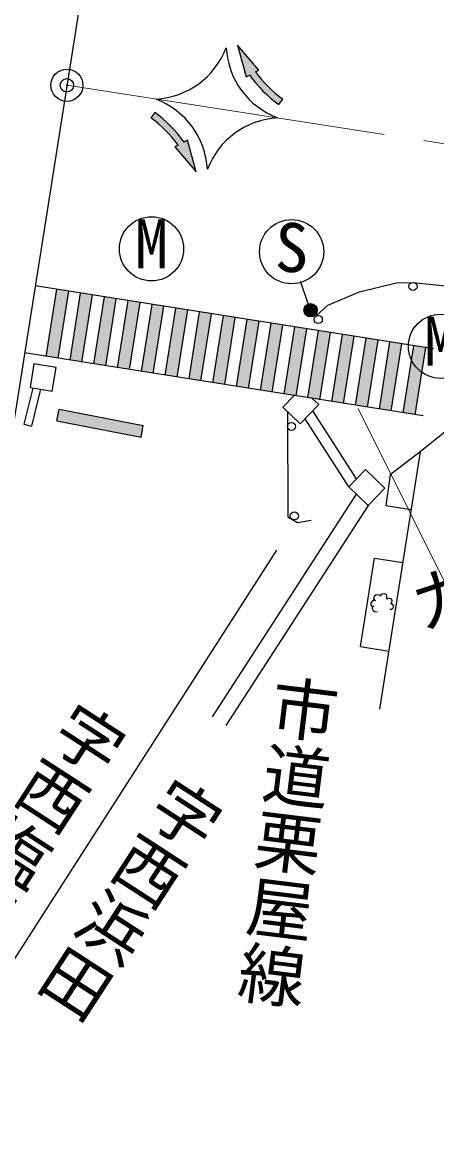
# Model space of a CAD drawing. Units: millimetres at full size, sheet at 1:1000; details may follow other scales. Extents: x 40000 to 193597266, y 20000 to 106988046.
# Drawn here: x 66445 to 81927, y 251335 to 292994 of the extents above; entities that cross this region are included whole.
import ezdxf
from ezdxf.enums import TextEntityAlignment as Align

# ---------------------------------------------------------------- set-up
doc = ezdxf.new("R2010")
doc.units = ezdxf.units.MM
doc.header["$LTSCALE"] = 1000
doc.header["$PDMODE"] = 32
doc.header["$PDSIZE"] = 500
doc.linetypes.add('CHAIN', pattern=[18.5, 12, -1.5, 3.5, -1.5])
for name, color, linetype, lineweight in [('M-BGD', 7, 'Continuous', 25), ('M-BGD-EXST', 7, 'Continuous', 25), ('M-BMK', 2, 'CHAIN', 13), ('M-BMK-OTRS', 5, 'Continuous', 25), ('M-BMK-ROW', 30, 'Continuous', 25), ('M-BMK-SRVR', 3, 'Continuous', 25), ('M-STR-HTXT', 7, 'Continuous', 13), ('M-STR-STRC', 7, 'Continuous', 25)]:
    doc.layers.add(name, color=color, linetype=linetype, lineweight=lineweight)
doc.layers.add('M-BMK-HTXT', color=7, linetype='Continuous')
doc.layers.add('M-OTRS', color=6, linetype='Continuous')
doc.styles.add('@ＭＳ ゴシック', font='')
doc.styles.add('ＭＳ ゴシック', font='')
doc.styles.get('@ＭＳ ゴシック').set_extended_font_data('@MS Gothic')
doc.styles.get('ＭＳ ゴシック').set_extended_font_data('MS Gothic')

msp = doc.modelspace()

# ---------------------------------------------------------------- hatches: boundary and pattern name
at = {"layer": 'M-BGD-EXST'}
msp.add_hatch(color=256, dxfattribs=at).paths.add_polyline_path([(77202, 282482, 0.41421), (76966, 282219, 0.41421), (77228, 281982, 1)])
at = {"layer": 'M-STR-STRC'}
for points in [[(74487, 292140), (74811, 290959), (74934, 291024, 0.08366), (76030, 289918), (76175, 290121, -0.08183), (75157, 291142), (75279, 291207)], [(72936, 287402), (72612, 288584), (72489, 288519, 0.08366), (71393, 289625), (71247, 289421, -0.08183), (72266, 288401), (72144, 288336)], [(67784, 280433), (68181, 282943), (67736, 283013), (67339, 280504)], [(68673, 280293), (69070, 282802), (68625, 282873), (68228, 280363)], [(69562, 280152), (69958, 282662), (69514, 282732), (69117, 280223)], [(70847, 282521), (70403, 282591), (70006, 280082), (70451, 280012)], [(71340, 279871), (71736, 282381), (71292, 282451), (70895, 279942)], [(72229, 279731), (72625, 282240), (72181, 282310), (71784, 279801)], [(73118, 279590), (73514, 282100), (73070, 282170), (72673, 279660)], [(74007, 279450), (74403, 281959), (73959, 282029), (73562, 279520)], [(74895, 279309), (75292, 281818), (74848, 281889), (74451, 279379)], [(75784, 279169), (76181, 281678), (75737, 281748), (75340, 279239)], [(76673, 279028), (77070, 281537), (76626, 281608), (76229, 279098)], [(77562, 278887), (77959, 281397), (77515, 281467), (77118, 278958)], [(78451, 278747), (78848, 281256), (78404, 281327), (78007, 278817)], [(79340, 278606), (79737, 281116), (79293, 281186), (78896, 278677)], [(80229, 278466), (80626, 280975), (80181, 281045), (79785, 278536)], [(80674, 278396), (81118, 278325), (81515, 280835), (81070, 280905)], [(70880, 277481), (70966, 277923), (67825, 278534), (67739, 278092)]]:
    msp.add_hatch(color=256, dxfattribs=at).paths.add_polyline_path(points)

# ---------------------------------------------------------------- linework, layer by layer
at = {"layer": 'M-BGD'}
for p, q in [((66833, 279323), (66501, 277969)), ((67130, 279274), (66793, 277898)), ((78927, 275922), (77294, 278468)), ((66501, 277969), (66793, 277898)), ((78643, 275624), (77010, 278170)), ((78924, 275356), (73543, 267028)), ((79366, 274934), (74047, 266702)), ((79086, 269654), (80138, 269488))]:
    msp.add_line(p, q, dxfattribs=at)
for points in [[(77405, 281997), (77858, 282422), (79038, 282920), (80409, 283252), (81032, 283268), (84725, 282897), (86425, 282620)], [(76596, 279040), (76178, 278601), (76829, 277980), (77519, 278704), (77280, 278932)], [(76350, 278437), (76360, 274506), (76730, 274301), (77239, 274384)], [(99683, 275644), (88933, 277297), (85693, 277801), (85612, 277364), (82476, 277867), (81314, 276934), (79796, 267322)], [(81314, 276934), (80192, 276073), (80022, 274931), (80974, 274780)], [(79086, 269654), (79608, 272961), (80660, 272795)], [(80174, 271056), (80242, 271053), (80289, 271090), (80321, 271170), (80293, 271229), (80245, 271246), (80214, 271242), (80256, 271287), (80260, 271387), (80225, 271447), (80129, 271455), (80061, 271425), (80069, 271530), (80047, 271610), (79977, 271629), (79884, 271621), (79832, 271576), (79825, 271542), (79788, 271574), (79663, 271591), (79589, 271533), (79565, 271442), (79601, 271395), (79642, 271380), (79542, 271376), (79467, 271294), (79470, 271191), (79515, 271165), (79581, 271168), (79512, 271124), (79514, 271078), (79558, 271003), (79610, 270971), (79703, 270959)]]:
    msp.add_lwpolyline(points, dxfattribs=at)
for points in [[(66734, 279339), (67567, 279201), (67714, 280084), (66880, 280222)], [(78643, 275624), (79366, 274934), (79987, 275585), (79264, 276276)]]:
    msp.add_lwpolyline(points, close=True, dxfattribs=at)
for centre in [(81042, 283119), (77504, 281884), (76501, 277888), (76608, 274540)]:
    msp.add_circle(centre, 150, dxfattribs=at)
at = {"layer": 'M-BGD-EXST'}
msp.add_line((77215, 282232), (76842, 283303), dxfattribs=at)
for centre, radius in [((71273, 284524), 1200), ((76507, 284418), 1200), ((77215, 282232), 250), ((82072, 280883), 1200)]:
    msp.add_circle(centre, radius, dxfattribs=at)
at = {"layer": 'M-BMK'}
msp.add_lwpolyline([(68112, 290639), (166524, 275385), (199945, 270053), (265868, 259675)], dxfattribs=at)
at = {"layer": 'M-BMK-OTRS'}
msp.add_line((72948, 321225), (62825, 257201), dxfattribs=at)
at = {"layer": 'M-BMK-ROW'}
msp.add_line((75945, 273258), (61880, 251335), dxfattribs=at)
at = {"layer": 'M-BMK-SRVR'}
msp.add_circle((68112, 290639), 600, dxfattribs=at)
at = {"layer": 'M-OTRS'}
msp.add_point((68112, 290639), dxfattribs=at)
at = {"layer": 'M-STR-HTXT'}
msp.add_line((78988, 278555), (84669, 267150), dxfattribs=at)
at = {"layer": 'M-STR-STRC'}
for p, q in [((76030, 289918), (76175, 290121)), ((71393, 289625), (71247, 289421)), ((81821, 280786), (66927, 283141)), ((67339, 280504), (67736, 283013)), ((67784, 280433), (68181, 282943)), ((68228, 280363), (68625, 282873)), ((68673, 280293), (69070, 282802)), ((69117, 280223), (69514, 282732)), ((69562, 280152), (69958, 282662)), ((70006, 280082), (70403, 282591)), ((70451, 280012), (70847, 282521)), ((70895, 279942), (71292, 282451)), ((71340, 279871), (71736, 282381)), ((71784, 279801), (72181, 282310)), ((72229, 279731), (72625, 282240)), ((72673, 279660), (73070, 282170)), ((73118, 279590), (73514, 282100)), ((73562, 279520), (73959, 282029)), ((74007, 279450), (74403, 281959)), ((74451, 279379), (74848, 281889)), ((74895, 279309), (75292, 281818)), ((75340, 279239), (75737, 281748)), ((75784, 279169), (76181, 281678)), ((76229, 279098), (76626, 281608)), ((76673, 279028), (77070, 281537)), ((77118, 278958), (77515, 281467)), ((77562, 278887), (77959, 281397)), ((78007, 278817), (78404, 281327)), ((78451, 278747), (78848, 281256)), ((78896, 278677), (79293, 281186)), ((79340, 278606), (79737, 281116)), ((79785, 278536), (80181, 281045)), ((80229, 278466), (80626, 280975)), ((80674, 278396), (81070, 280905)), ((81118, 278325), (81515, 280835)), ((81424, 278277), (66530, 280632)), ((67739, 278092), (67825, 278534)), ((67825, 278534), (70966, 277923)), ((67739, 278092), (70880, 277481)), ((70880, 277481), (70966, 277923))]:
    msp.add_line(p, q, dxfattribs=at)
for points in [[(75279, 291207), (74487, 292140), (74811, 290959), (74934, 291024)], [(75157, 291142), (75279, 291207), (75279, 291207)], [(72266, 288401), (72143, 288336), (72144, 288336)], [(72144, 288336), (72936, 287402), (72612, 288584), (72489, 288519)]]:
    msp.add_lwpolyline(points, dxfattribs=at)
for centre, radius, start, end in [((71273, 293104), 2985, 273.2114, 339.1664), ((77044, 292210), 2985, 183.2114, 249.1664), ((78763, 293723), 4684, 215.1796, 234.3083), ((78763, 293723), 4434, 215.5952, 234.3083), ((70379, 287333), 2985, 3.2114, 69.1664), ((68660, 285820), 4684, 35.1796, 54.3083), ((68660, 285820), 4434, 35.5952, 54.3083), ((76150, 286439), 2985, 93.2114, 159.1664)]:
    msp.add_arc(centre, radius, start, end, dxfattribs=at)

# ---------------------------------------------------------------- texts
at = {"layer": 'M-BGD-EXST', "style": 'ＭＳ ゴシック'}
for p in [(70651, 283245), (81450, 279604)]:
    msp.add_text('M', height=1833, dxfattribs=at).set_placement(p, align=Align.BOTTOM_LEFT)
msp.add_text('S', height=1833, rotation=358.508, dxfattribs=at).set_placement((75852, 283125), align=Align.BOTTOM_LEFT)
at = {"layer": 'M-BMK-HTXT', "style": '@ＭＳ ゴシック'}
for s, rotation, p in [('市道栗屋線', 263, (75664, 268734)), ('字西塩田', 237, (68377, 268050)), ('字西浜田', 237, (71980, 265237))]:
    msp.add_text(s, height=1833, rotation=rotation, dxfattribs=at).set_placement(p, align=Align.BOTTOM_LEFT)
at = {"layer": 'M-STR-HTXT', "style": 'ＭＳ ゴシック'}
msp.add_text('ガード', height=1833, rotation=18.773, dxfattribs=at).set_placement((81552, 269752), align=Align.BOTTOM_LEFT)

doc.saveas('drawing.dxf')
